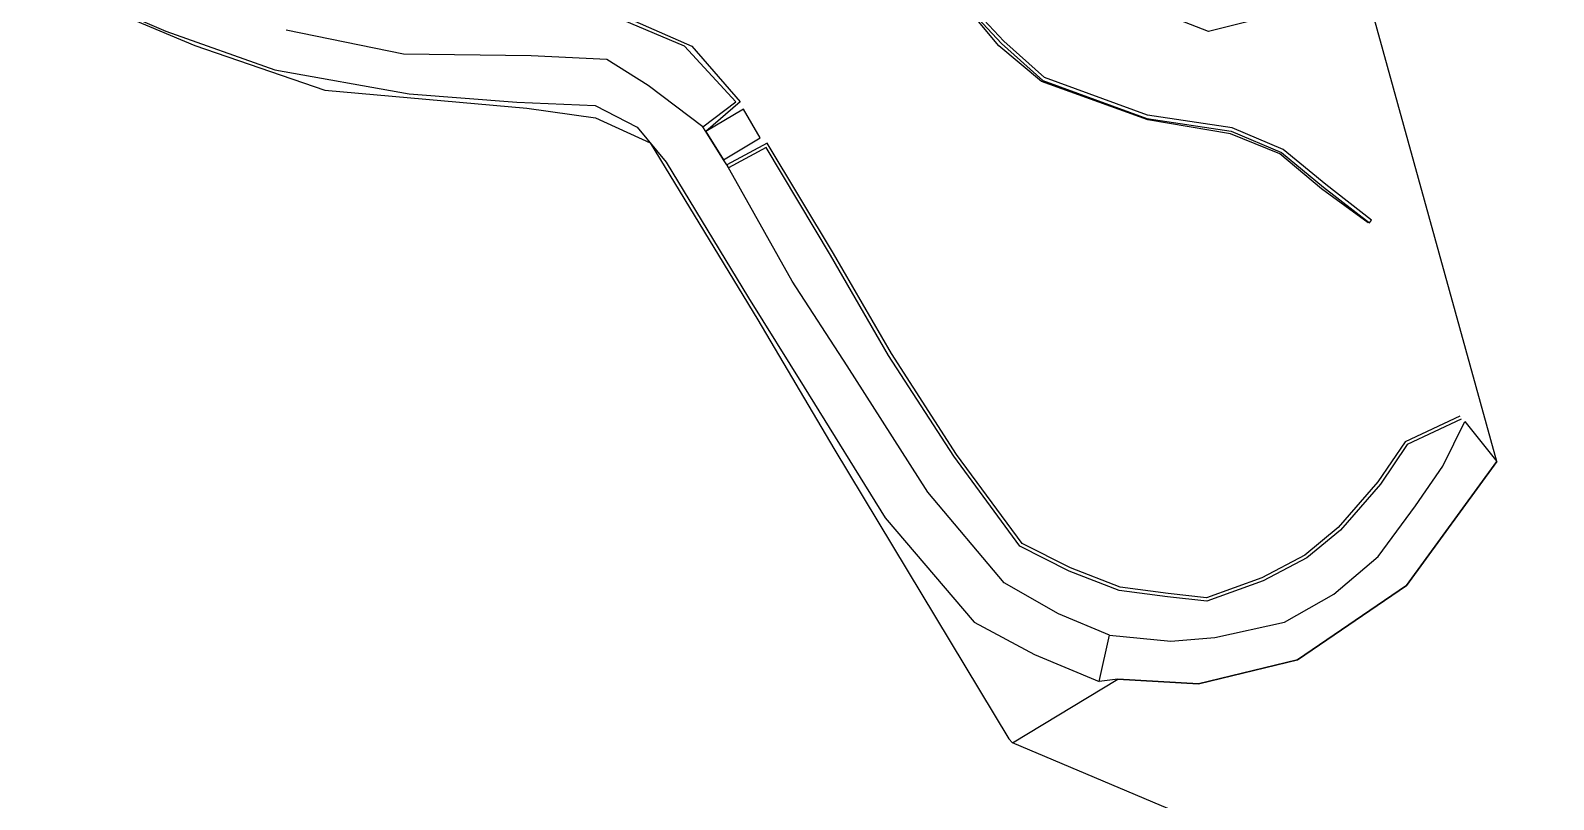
# Model space of a CAD drawing. Header units: metres. Extents: x 5050628 to 5051714, y 2427166 to 2427740.
# Drawn here: x 5050942.04 to 5050987.34, y 2427356.31 to 2427379.19 of the extents above; entities that cross this region are included whole.
import ezdxf

# ---------------------------------------------------------------- set-up
doc = ezdxf.new("R2010")
doc.units = ezdxf.units.M
doc.layers.add('LEVANTAMIENTO', color=253, linetype='Continuous', true_color=0xbebebe)
doc.layers.add('ORTOFOTO', color=7, linetype='Continuous')
picture_1 = doc.add_image_def('image1.jpg', size_in_pixel=(6889, 5778))

msp = doc.modelspace()

# ---------------------------------------------------------------- linework, layer by layer
at = {"layer": 'LEVANTAMIENTO'}
for points in [[(5051125.499, 2427292.788), (5050971.256, 2427358.004), (5050974.384, 2427359.897), (5050976.786, 2427359.757), (5050979.73, 2427360.467), (5050982.973, 2427362.68), (5050985.661, 2427366.366), (5050981.794, 2427380.351), (5050977.078, 2427379.163), (5050972.882, 2427380.81), (5050971.358, 2427382.572), (5050971.224, 2427384.484), (5050971.556, 2427386.218), (5050974.14, 2427389.694), (5050975.189, 2427393.609), (5050975.787, 2427398.06), (5050974.648, 2427403.009), (5050984.434, 2427414.065), (5050998.977, 2427415.036)], [(5050981.828, 2427373.469), (5050980.446, 2427374.484), (5050979.202, 2427375.519), (5050977.738, 2427376.117), (5050975.272, 2427376.536), (5050972.115, 2427377.677), (5050970.843, 2427378.73), (5050969.695, 2427380.123), (5050969.143, 2427380.829), (5050969, 2427381.125), (5050968.279, 2427382.756), (5050968.253, 2427384.687), (5050968.812, 2427386.685), (5050970.152, 2427388.752), (5050971.426, 2427391.772), (5050972.131, 2427394.071), (5050972.443, 2427397.294), (5050972.14, 2427400.601), (5050971.539, 2427402.959), (5050970.593, 2427405.141), (5050969.267, 2427407.347), (5050967.219, 2427409.854), (5050965.713, 2427411.804), (5050965.272, 2427413.849)], [(5050938.609, 2427382.797), (5050941.32, 2427383.698), (5050944.467, 2427382.775), (5050947.111, 2427381.539), (5050950.059, 2427380.534), (5050953.255, 2427379.846), (5050956.913, 2427379.778), (5050959.457, 2427379.716), (5050961.717, 2427378.72), (5050963.147, 2427377.073), (5050962.132, 2427376.183), (5050962.036, 2427376.323), (5050963.019, 2427377.073), (5050961.494, 2427378.72), (5050959.457, 2427379.585), (5050956.913, 2427379.65), (5050953.255, 2427379.711), (5050950.059, 2427380.399), (5050947.111, 2427381.402), (5050944.467, 2427382.632), (5050941.32, 2427383.566), (5050938.609, 2427382.797), (5050938.609, 2427382.797)], [(5050908.774, 2427363.685), (5050913.526, 2427365.554), (5050920.394, 2427368.814), (5050927.242, 2427372.869), (5050932.406, 2427375.957), (5050939.264, 2427380.015), (5050941.098, 2427380.782), (5050943.073, 2427380.369), (5050946.931, 2427378.741), (5050950.796, 2427377.418), (5050956.801, 2427376.879), (5050958.846, 2427376.591), (5050960.473, 2427375.853), (5050963.679, 2427370.581), (5050965.936, 2427366.758), (5050971.146, 2427358.124), (5050971.256, 2427358.004)], [(5050981.928, 2427373.544), (5050980.567, 2427374.607), (5050979.306, 2427375.652), (5050977.782, 2427376.297), (5050975.271, 2427376.671), (5050972.205, 2427377.793), (5050970.997, 2427378.877), (5050969.956, 2427379.985), (5050970.965, 2427380.833), (5050970.901, 2427380.91), (5050969.811, 2427379.994), (5050970.927, 2427378.805), (5050972.153, 2427377.706), (5050975.246, 2427376.574), (5050977.755, 2427376.2), (5050979.253, 2427375.566), (5050980.504, 2427374.529), (5050981.866, 2427373.465), (5050981.928, 2427373.544)], [(5050943.13, 2427380.441), (5050946.066, 2427379.171), (5050949.309, 2427378.016), (5050953.31, 2427377.309), (5050956.504, 2427377.056), (5050958.835, 2427376.96), (5050960.084, 2427376.316), (5050960.951, 2427375.274), (5050963.398, 2427371.241), (5050965.051, 2427368.583), (5050967.463, 2427364.691), (5050970.111, 2427361.588), (5050971.909, 2427360.626), (5050973.826, 2427359.825), (5050974.139, 2427361.205), (5050972.62, 2427361.834), (5050971, 2427362.764), (5050968.733, 2427365.459), (5050966.329, 2427369.219), (5050964.695, 2427371.735), (5050962.752, 2427375.195), (5050962.653, 2427375.348), (5050962.132, 2427376.183), (5050962.036, 2427376.323), (5050960.418, 2427377.554), (5050959.186, 2427378.323), (5050956.934, 2427378.437), (5050953.132, 2427378.491), (5050949.643, 2427379.204)], [(5050963.249, 2427376.848), (5050962.132, 2427376.183), (5050962.653, 2427375.348), (5050963.748, 2427375.995), (5050963.249, 2427376.848)], [(5050984.553, 2427367.722), (5050982.928, 2427366.955), (5050982.114, 2427365.76), (5050980.942, 2427364.401), (5050979.947, 2427363.586), (5050978.668, 2427362.911), (5050977.018, 2427362.316), (5050975.877, 2427362.447), (5050974.453, 2427362.628), (5050972.975, 2427363.202), (5050971.539, 2427363.927), (5050969.588, 2427366.581), (5050967.651, 2427369.579), (5050965.927, 2427372.561), (5050963.958, 2427375.842), (5050962.752, 2427375.195), (5050962.799, 2427375.107)], [(5050984.596, 2427367.632), (5050982.995, 2427366.876), (5050982.193, 2427365.699), (5050981.012, 2427364.329), (5050980.003, 2427363.502), (5050978.708, 2427362.819), (5050977.03, 2427362.214), (5050975.865, 2427362.348), (5050974.428, 2427362.53), (5050972.934, 2427363.111), (5050971.473, 2427363.849), (5050969.506, 2427366.524), (5050967.566, 2427369.527), (5050965.841, 2427372.51), (5050963.921, 2427375.709), (5050962.799, 2427375.107)], [(5050984.705, 2427367.559), (5050985.661, 2427366.366), (5050982.973, 2427362.68), (5050979.73, 2427360.467), (5050976.786, 2427359.757), (5050974.384, 2427359.897), (5050973.826, 2427359.825), (5050974.139, 2427361.205), (5050975.956, 2427361.027), (5050977.266, 2427361.129), (5050979.342, 2427361.594), (5050980.811, 2427362.427), (5050982.123, 2427363.546), (5050983.241, 2427365.05), (5050984.053, 2427366.232), (5050984.705, 2427367.559)]]:
    msp.add_lwpolyline(points, dxfattribs=at)

# ---------------------------------------------------------------- pictures from other files: only their frames are drawn
at = {"layer": 'ORTOFOTO'}
image = msp.add_image(picture_1, insert=(5050758.889, 2427166.467), size_in_units=(683.85, 573.565), dxfattribs=at)
image.dxf.flags = 11

doc.saveas('drawing.dxf')
